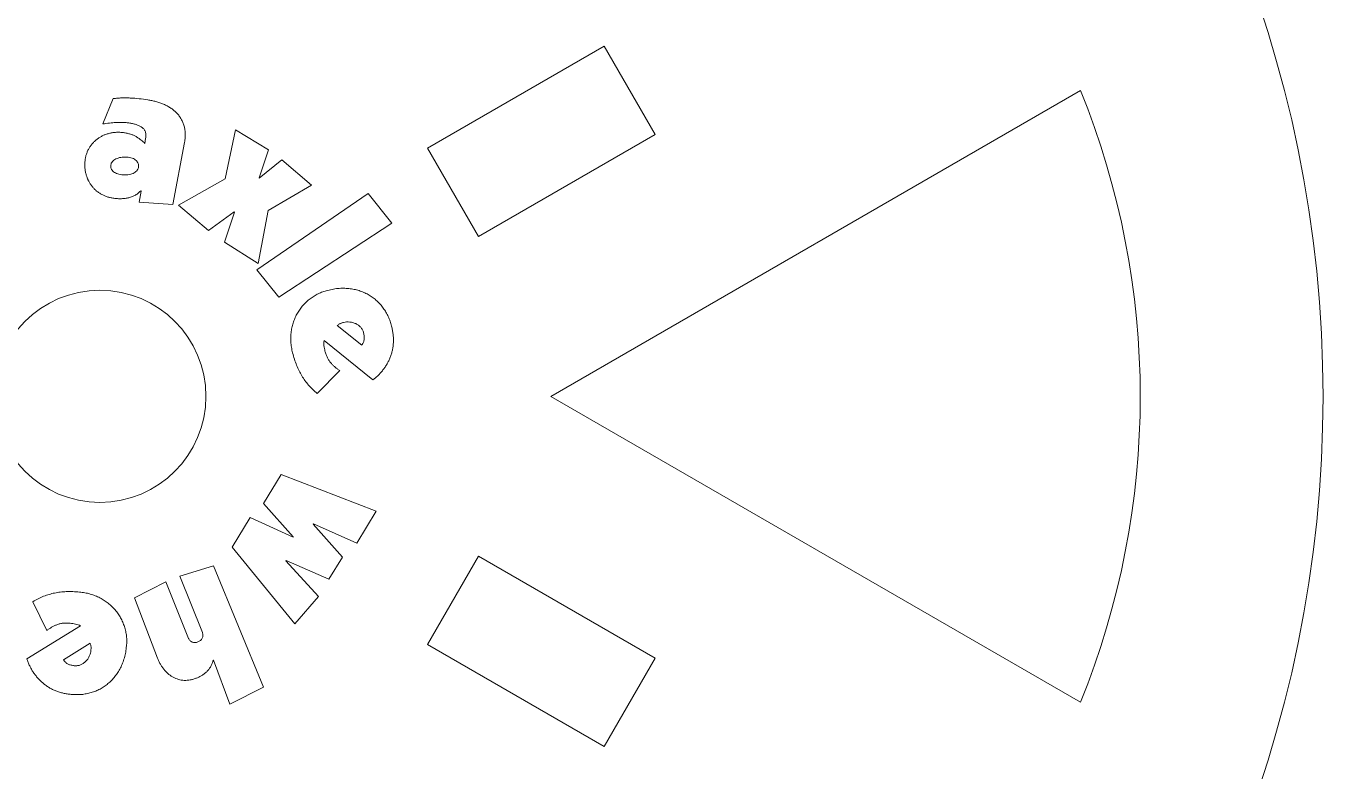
# Model space of a CAD drawing. Header units: inches. Extents: x 0.15 to 9.58, y -4.79 to -0.12.
# Drawn here: x 4.815 to 6.406, y -2.075 to -1.161 of the extents above; entities that cross this region are included whole.
import ezdxf

# ---------------------------------------------------------------- set-up
doc = ezdxf.new("R2010")
doc.units = ezdxf.units.IN
doc.header["$MEASUREMENT"] = 0
doc.layers.add('Layer 1', color=7, linetype='Continuous')

# ---------------------------------------------------------------- blocks, each defined once
blk = doc.blocks.new('block 198')
at = {"layer": 'Layer 1', "color": 7, "lineweight": 15, "true_color": 0xffffff}
blk.add_open_spline([(5.1972, -1.5285), (5.1977, -1.5281), (5.1981, -1.5278), (5.1986, -1.5274), (5.199, -1.527), (5.1995, -1.5267), (5.2, -1.5264), (5.2002, -1.5263), (5.2005, -1.5261), (5.2008, -1.526), (5.2012, -1.5258), (5.2015, -1.5257), (5.2019, -1.5255), (5.2023, -1.5254), (5.2028, -1.5252), (5.2033, -1.5251), (5.2038, -1.5249), (5.2044, -1.5248), (5.2049, -1.5247)], degree=3, knots=[0, 0, 0, 0, 1, 1, 1, 2, 2, 2, 3, 3, 3, 4, 4, 4, 5, 5, 5, 6, 6, 6, 6], dxfattribs=at)
blk = doc.blocks.new('block 199')
at = {"layer": 'Layer 1', "color": 7, "lineweight": 15, "true_color": 0xffffff}
blk.add_open_spline([(5.2049, -1.5247), (5.2062, -1.5244), (5.2074, -1.5241), (5.2087, -1.524), (5.21, -1.5239), (5.2113, -1.5239), (5.2126, -1.5241), (5.2139, -1.5242), (5.2152, -1.5244), (5.2164, -1.5248), (5.2176, -1.5251), (5.2188, -1.5256), (5.22, -1.5261), (5.2211, -1.5267), (5.2222, -1.5273), (5.2233, -1.528), (5.2243, -1.5288), (5.2252, -1.5297), (5.226, -1.5306), (5.2264, -1.5311), (5.2268, -1.5316), (5.2272, -1.5321), (5.2276, -1.5326), (5.2279, -1.5332), (5.2282, -1.5337), (5.2285, -1.5343), (5.2288, -1.5349), (5.229, -1.5355), (5.2292, -1.5361), (5.2294, -1.5368), (5.2296, -1.5374)], degree=3, knots=[0, 0, 0, 0, 1, 1, 1, 2, 2, 2, 3, 3, 3, 4, 4, 4, 5, 5, 5, 6, 6, 6, 7, 7, 7, 8, 8, 8, 9, 9, 9, 10, 10, 10, 10], dxfattribs=at)
blk = doc.blocks.new('block 200')
at = {"layer": 'Layer 1', "color": 7, "lineweight": 15, "true_color": 0xffffff}
blk.add_open_spline([(5.2296, -1.5374), (5.2299, -1.5388), (5.2302, -1.5401), (5.2303, -1.5415), (5.2304, -1.5427), (5.2304, -1.544), (5.2303, -1.5452), (5.2302, -1.5458), (5.2301, -1.5464), (5.23, -1.547), (5.2298, -1.5476), (5.2296, -1.5482), (5.2294, -1.5488), (5.2291, -1.5494), (5.2288, -1.55), (5.2285, -1.5506), (5.2281, -1.5513), (5.2277, -1.5519), (5.2273, -1.5525)], degree=3, knots=[0, 0, 0, 0, 1, 1, 1, 2, 2, 2, 3, 3, 3, 4, 4, 4, 5, 5, 5, 6, 6, 6, 6], dxfattribs=at)
blk = doc.blocks.new('block 201')
at = {"layer": 'Layer 1', "color": 7, "lineweight": 15, "true_color": 0xffffff}
blk.add_lwpolyline([(5.2273, -1.5525), (5.1972, -1.5285)], dxfattribs=at)
blk = doc.blocks.new('block 202')
at = {"layer": 'Layer 1', "color": 7, "lineweight": 15, "true_color": 0xffffff}
blk.add_open_spline([(4.9537, -1.3327), (4.9537, -1.3334), (4.9536, -1.3342), (4.9535, -1.3349), (4.9533, -1.3356), (4.953, -1.3363), (4.9527, -1.3369), (4.9523, -1.3376), (4.9518, -1.3382), (4.9513, -1.3388), (4.9507, -1.3395), (4.9501, -1.34), (4.9493, -1.3405), (4.9486, -1.3411), (4.9478, -1.3416), (4.9469, -1.342), (4.946, -1.3424), (4.945, -1.3427), (4.944, -1.3429), (4.9429, -1.3432), (4.9418, -1.3434), (4.9406, -1.3436), (4.9394, -1.3437), (4.9381, -1.3437), (4.9368, -1.3437)], degree=3, knots=[0, 0, 0, 0, 1, 1, 1, 2, 2, 2, 3, 3, 3, 4, 4, 4, 5, 5, 5, 6, 6, 6, 7, 7, 7, 8, 8, 8, 8], dxfattribs=at)
blk = doc.blocks.new('block 203')
at = {"layer": 'Layer 1', "color": 7, "lineweight": 15, "true_color": 0xffffff}
blk.add_open_spline([(4.9368, -1.3437), (4.9355, -1.3437), (4.9342, -1.3437), (4.933, -1.3436), (4.9318, -1.3434), (4.9307, -1.3432), (4.9296, -1.343), (4.9286, -1.3427), (4.9276, -1.3424), (4.9266, -1.342), (4.9257, -1.3416), (4.9249, -1.3412), (4.9241, -1.3406), (4.9233, -1.3402), (4.9227, -1.3396), (4.9221, -1.339), (4.9215, -1.3384), (4.921, -1.3378), (4.9206, -1.3371), (4.9202, -1.3364), (4.9199, -1.3357), (4.9197, -1.335), (4.9196, -1.3343), (4.9195, -1.3335), (4.9194, -1.3327)], degree=3, knots=[0, 0, 0, 0, 1, 1, 1, 2, 2, 2, 3, 3, 3, 4, 4, 4, 5, 5, 5, 6, 6, 6, 7, 7, 7, 8, 8, 8, 8], dxfattribs=at)
blk = doc.blocks.new('block 204')
at = {"layer": 'Layer 1', "color": 7, "lineweight": 15, "true_color": 0xffffff}
blk.add_open_spline([(4.9194, -1.3327), (4.9195, -1.332), (4.9196, -1.3312), (4.9198, -1.3305), (4.92, -1.3297), (4.9203, -1.329), (4.9208, -1.3284), (4.9212, -1.3277), (4.9217, -1.3271), (4.9223, -1.3265), (4.923, -1.3259), (4.9238, -1.3254), (4.9245, -1.3249), (4.9254, -1.3244), (4.9263, -1.324), (4.9272, -1.3236), (4.9282, -1.3232), (4.9291, -1.3229), (4.9301, -1.3226), (4.9312, -1.3224), (4.9322, -1.3222), (4.9333, -1.3221), (4.9344, -1.3219), (4.9355, -1.3219), (4.9367, -1.3219)], degree=3, knots=[0, 0, 0, 0, 1, 1, 1, 2, 2, 2, 3, 3, 3, 4, 4, 4, 5, 5, 5, 6, 6, 6, 7, 7, 7, 8, 8, 8, 8], dxfattribs=at)
blk = doc.blocks.new('block 205')
at = {"layer": 'Layer 1', "color": 7, "lineweight": 15, "true_color": 0xffffff}
blk.add_open_spline([(4.9367, -1.3219), (4.938, -1.3219), (4.9394, -1.3219), (4.9408, -1.3221), (4.9419, -1.3222), (4.9431, -1.3224), (4.9443, -1.3227), (4.9453, -1.323), (4.9463, -1.3233), (4.9472, -1.3238), (4.9481, -1.3242), (4.9488, -1.3247), (4.9496, -1.3253), (4.9502, -1.3258), (4.9508, -1.3264), (4.9514, -1.327), (4.9519, -1.3276), (4.9523, -1.3282), (4.9527, -1.3289), (4.953, -1.3294), (4.9533, -1.3301), (4.9534, -1.3307), (4.9536, -1.3314), (4.9537, -1.332), (4.9537, -1.3327)], degree=3, knots=[0, 0, 0, 0, 1, 1, 1, 2, 2, 2, 3, 3, 3, 4, 4, 4, 5, 5, 5, 6, 6, 6, 7, 7, 7, 8, 8, 8, 8], dxfattribs=at)
blk = doc.blocks.new('block 218')
at = {"layer": 'Layer 1', "color": 7, "lineweight": 15, "true_color": 0xffffff}
blk.add_open_spline([(4.8941, -1.9179), (4.8943, -1.9184), (4.8945, -1.919), (4.8947, -1.9196), (4.8949, -1.9201), (4.895, -1.9206), (4.8951, -1.9212), (4.8952, -1.9215), (4.8952, -1.9218), (4.8953, -1.9221), (4.8953, -1.9225), (4.8953, -1.9229), (4.8953, -1.9233), (4.8953, -1.9238), (4.8953, -1.9242), (4.8953, -1.9247), (4.8952, -1.9253), (4.8952, -1.9259), (4.8951, -1.9264)], degree=3, knots=[0, 0, 0, 0, 1, 1, 1, 2, 2, 2, 3, 3, 3, 4, 4, 4, 5, 5, 5, 6, 6, 6, 6], dxfattribs=at)
blk = doc.blocks.new('block 219')
at = {"layer": 'Layer 1', "color": 7, "lineweight": 15, "true_color": 0xffffff}
blk.add_open_spline([(4.8951, -1.9264), (4.895, -1.9277), (4.8948, -1.929), (4.8945, -1.9302), (4.8941, -1.9315), (4.8937, -1.9327), (4.8931, -1.9339), (4.8926, -1.9351), (4.8919, -1.9362), (4.8912, -1.9373), (4.8905, -1.9383), (4.8896, -1.9393), (4.8887, -1.9402), (4.8878, -1.9411), (4.8868, -1.9419), (4.8858, -1.9426), (4.8847, -1.9433), (4.8836, -1.9439), (4.8825, -1.9444), (4.8819, -1.9446), (4.8813, -1.9448), (4.8806, -1.945), (4.88, -1.9451), (4.8794, -1.9452), (4.8788, -1.9453), (4.8781, -1.9454), (4.8775, -1.9455), (4.8768, -1.9455), (4.8762, -1.9455), (4.8755, -1.9454), (4.8748, -1.9454)], degree=3, knots=[0, 0, 0, 0, 1, 1, 1, 2, 2, 2, 3, 3, 3, 4, 4, 4, 5, 5, 5, 6, 6, 6, 7, 7, 7, 8, 8, 8, 9, 9, 9, 10, 10, 10, 10], dxfattribs=at)
blk = doc.blocks.new('block 220')
at = {"layer": 'Layer 1', "color": 7, "lineweight": 15, "true_color": 0xffffff}
blk.add_open_spline([(4.8748, -1.9454), (4.8735, -1.9452), (4.8721, -1.945), (4.8708, -1.9447), (4.8696, -1.9444), (4.8683, -1.944), (4.8672, -1.9435), (4.8667, -1.9432), (4.8662, -1.9429), (4.8657, -1.9426), (4.8651, -1.9422), (4.8646, -1.9418), (4.8641, -1.9414), (4.8636, -1.9409), (4.8632, -1.9404), (4.8627, -1.9399), (4.8623, -1.9394), (4.8619, -1.9388), (4.8614, -1.9382)], degree=3, knots=[0, 0, 0, 0, 1, 1, 1, 2, 2, 2, 3, 3, 3, 4, 4, 4, 5, 5, 5, 6, 6, 6, 6], dxfattribs=at)
blk = doc.blocks.new('block 221')
at = {"layer": 'Layer 1', "color": 7, "lineweight": 15, "true_color": 0xffffff}
blk.add_lwpolyline([(4.8614, -1.9382), (4.8941, -1.9179)], dxfattribs=at)
blk = doc.blocks.new('block 249')
at = {"layer": 'Layer 1', "color": 7, "lineweight": 15, "true_color": 0xffffff}
blk.add_lwpolyline([(5.0724, -1.2883), (5.0597, -1.3486)], dxfattribs=at)
blk = doc.blocks.new('block 250')
at = {"layer": 'Layer 1', "color": 7, "lineweight": 15, "true_color": 0xffffff}
blk.add_lwpolyline([(5.0597, -1.3486), (5.0025, -1.3809)], dxfattribs=at)
blk = doc.blocks.new('block 251')
at = {"layer": 'Layer 1', "color": 7, "lineweight": 15, "true_color": 0xffffff}
blk.add_lwpolyline([(5.0025, -1.3809), (5.0394, -1.4121)], dxfattribs=at)
blk = doc.blocks.new('block 252')
at = {"layer": 'Layer 1', "color": 7, "lineweight": 15, "true_color": 0xffffff}
blk.add_lwpolyline([(5.0394, -1.4121), (5.0708, -1.3892)], dxfattribs=at)
blk = doc.blocks.new('block 253')
at = {"layer": 'Layer 1', "color": 7, "lineweight": 15, "true_color": 0xffffff}
blk.add_lwpolyline([(5.0708, -1.3892), (5.0711, -1.3895)], dxfattribs=at)
blk = doc.blocks.new('block 254')
at = {"layer": 'Layer 1', "color": 7, "lineweight": 15, "true_color": 0xffffff}
blk.add_lwpolyline([(5.0711, -1.3895), (5.0588, -1.4262)], dxfattribs=at)
blk = doc.blocks.new('block 255')
at = {"layer": 'Layer 1', "color": 7, "lineweight": 15, "true_color": 0xffffff}
blk.add_lwpolyline([(5.0588, -1.4262), (5.1004, -1.4523)], dxfattribs=at)
blk = doc.blocks.new('block 256')
at = {"layer": 'Layer 1', "color": 7, "lineweight": 15, "true_color": 0xffffff}
blk.add_lwpolyline([(5.1004, -1.4523), (5.1127, -1.3872)], dxfattribs=at)
blk = doc.blocks.new('block 257')
at = {"layer": 'Layer 1', "color": 7, "lineweight": 15, "true_color": 0xffffff}
blk.add_lwpolyline([(5.1127, -1.3872), (5.1655, -1.3562)], dxfattribs=at)
blk = doc.blocks.new('block 258')
at = {"layer": 'Layer 1', "color": 7, "lineweight": 15, "true_color": 0xffffff}
blk.add_lwpolyline([(5.1655, -1.3562), (5.1295, -1.3253)], dxfattribs=at)
blk = doc.blocks.new('block 259')
at = {"layer": 'Layer 1', "color": 7, "lineweight": 15, "true_color": 0xffffff}
blk.add_lwpolyline([(5.1295, -1.3253), (5.1017, -1.3476)], dxfattribs=at)
blk = doc.blocks.new('block 260')
at = {"layer": 'Layer 1', "color": 7, "lineweight": 15, "true_color": 0xffffff}
blk.add_lwpolyline([(5.1017, -1.3476), (5.1014, -1.3473)], dxfattribs=at)
blk = doc.blocks.new('block 261')
at = {"layer": 'Layer 1', "color": 7, "lineweight": 15, "true_color": 0xffffff}
blk.add_lwpolyline([(5.1014, -1.3473), (5.1128, -1.3132)], dxfattribs=at)
blk = doc.blocks.new('block 262')
at = {"layer": 'Layer 1', "color": 7, "lineweight": 15, "true_color": 0xffffff}
blk.add_lwpolyline([(5.1128, -1.3132), (5.0724, -1.2883)], dxfattribs=at)
blk = doc.blocks.new('block 263')
at = {"layer": 'Layer 1', "color": 7, "lineweight": 15, "true_color": 0xffffff}
blk.add_lwpolyline([(5.1257, -1.4938), (5.2641, -1.403)], dxfattribs=at)
blk = doc.blocks.new('block 264')
at = {"layer": 'Layer 1', "color": 7, "lineweight": 15, "true_color": 0xffffff}
blk.add_lwpolyline([(5.2641, -1.403), (5.2351, -1.3665)], dxfattribs=at)
blk = doc.blocks.new('block 265')
at = {"layer": 'Layer 1', "color": 7, "lineweight": 15, "true_color": 0xffffff}
blk.add_lwpolyline([(5.2351, -1.3665), (5.0985, -1.46)], dxfattribs=at)
blk = doc.blocks.new('block 266')
at = {"layer": 'Layer 1', "color": 7, "lineweight": 15, "true_color": 0xffffff}
blk.add_lwpolyline([(5.0985, -1.46), (5.1257, -1.4938)], dxfattribs=at)
blk = doc.blocks.new('block 267')
at = {"layer": 'Layer 1', "color": 7, "lineweight": 15, "true_color": 0xffffff}
blk.add_open_spline([(5.2003, -1.5837), (5.1993, -1.583), (5.1983, -1.5823), (5.1974, -1.5816), (5.1964, -1.5809), (5.1955, -1.5801), (5.1946, -1.5793), (5.1937, -1.5786), (5.1928, -1.5777), (5.192, -1.5769), (5.1911, -1.5761), (5.1902, -1.5752), (5.1894, -1.5743), (5.1886, -1.5733), (5.1878, -1.5724), (5.1872, -1.5713), (5.1864, -1.5702), (5.1858, -1.5691), (5.1852, -1.5679), (5.1846, -1.5666), (5.184, -1.5654), (5.1835, -1.564), (5.183, -1.5626), (5.1826, -1.5612), (5.1822, -1.5597)], degree=3, knots=[0, 0, 0, 0, 1, 1, 1, 2, 2, 2, 3, 3, 3, 4, 4, 4, 5, 5, 5, 6, 6, 6, 7, 7, 7, 8, 8, 8, 8], dxfattribs=at)
blk = doc.blocks.new('block 268')
at = {"layer": 'Layer 1', "color": 7, "lineweight": 15, "true_color": 0xffffff}
blk.add_open_spline([(5.1822, -1.5597), (5.182, -1.5586), (5.1817, -1.5576), (5.1815, -1.5565), (5.1813, -1.5554), (5.1811, -1.5542), (5.1809, -1.553), (5.1808, -1.5519), (5.1807, -1.5507), (5.1807, -1.5496), (5.1808, -1.5487), (5.1809, -1.5478), (5.1811, -1.5468)], degree=3, knots=[0, 0, 0, 0, 1, 1, 1, 2, 2, 2, 3, 3, 3, 4, 4, 4, 4], dxfattribs=at)
blk = doc.blocks.new('block 269')
at = {"layer": 'Layer 1', "color": 7, "lineweight": 15, "true_color": 0xffffff}
blk.add_lwpolyline([(5.1811, -1.5468), (5.2411, -1.595)], dxfattribs=at)
blk = doc.blocks.new('block 270')
at = {"layer": 'Layer 1', "color": 7, "lineweight": 15, "true_color": 0xffffff}
blk.add_open_spline([(5.2411, -1.595), (5.2423, -1.594), (5.2436, -1.593), (5.2447, -1.592), (5.2459, -1.591), (5.247, -1.5899), (5.2481, -1.5889), (5.2492, -1.5878), (5.2502, -1.5867), (5.2512, -1.5855), (5.2522, -1.5844), (5.2531, -1.5832), (5.254, -1.582), (5.2549, -1.5808), (5.2558, -1.5796), (5.2566, -1.5784), (5.2574, -1.5771), (5.2581, -1.5758), (5.2589, -1.5745), (5.2596, -1.5732), (5.2602, -1.5718), (5.2608, -1.5705), (5.2615, -1.5691), (5.2621, -1.5677), (5.2626, -1.5663), (5.2631, -1.5648), (5.2636, -1.5634), (5.264, -1.5619), (5.2644, -1.5604), (5.2648, -1.559), (5.2651, -1.5575), (5.2654, -1.556), (5.2656, -1.5545), (5.2658, -1.553), (5.266, -1.5514), (5.2661, -1.5499), (5.2661, -1.5483), (5.2662, -1.5468), (5.2662, -1.5452), (5.2661, -1.5437), (5.2661, -1.5421), (5.2659, -1.5405), (5.2658, -1.5389), (5.2656, -1.5373), (5.2653, -1.5357), (5.265, -1.5341), (5.2647, -1.5324), (5.2643, -1.5307), (5.2639, -1.5291)], degree=3, knots=[0, 0, 0, 0, 1, 1, 1, 2, 2, 2, 3, 3, 3, 4, 4, 4, 5, 5, 5, 6, 6, 6, 7, 7, 7, 8, 8, 8, 9, 9, 9, 10, 10, 10, 11, 11, 11, 12, 12, 12, 13, 13, 13, 14, 14, 14, 15, 15, 15, 16, 16, 16, 16], dxfattribs=at)
blk = doc.blocks.new('block 271')
at = {"layer": 'Layer 1', "color": 7, "lineweight": 15, "true_color": 0xffffff}
blk.add_open_spline([(5.2639, -1.5291), (5.2634, -1.5271), (5.2628, -1.5251), (5.2621, -1.5231), (5.2614, -1.5212), (5.2607, -1.5193), (5.2598, -1.5174), (5.259, -1.5156), (5.258, -1.5138), (5.257, -1.512), (5.256, -1.5103), (5.2549, -1.5086), (5.2537, -1.507), (5.2526, -1.5054), (5.2513, -1.5038), (5.25, -1.5023), (5.2487, -1.5009), (5.2473, -1.4995), (5.2459, -1.4982), (5.2444, -1.4968), (5.2429, -1.4956), (5.2414, -1.4944), (5.2398, -1.4933), (5.2381, -1.4922), (5.2364, -1.4912), (5.2347, -1.4902), (5.233, -1.4892), (5.2311, -1.4884), (5.2293, -1.4875), (5.2274, -1.4868), (5.2255, -1.4861), (5.2235, -1.4855), (5.2215, -1.4849), (5.2195, -1.4844), (5.2174, -1.484), (5.2153, -1.4836), (5.2132, -1.4833), (5.211, -1.483), (5.2088, -1.4828), (5.2066, -1.4827), (5.2043, -1.4827), (5.202, -1.4827), (5.1998, -1.4829), (5.1974, -1.483), (5.195, -1.4833), (5.1927, -1.4837), (5.1902, -1.4842), (5.1878, -1.4847), (5.1853, -1.4853)], degree=3, knots=[0, 0, 0, 0, 1, 1, 1, 2, 2, 2, 3, 3, 3, 4, 4, 4, 5, 5, 5, 6, 6, 6, 7, 7, 7, 8, 8, 8, 9, 9, 9, 10, 10, 10, 11, 11, 11, 12, 12, 12, 13, 13, 13, 14, 14, 14, 15, 15, 15, 16, 16, 16, 16], dxfattribs=at)
blk = doc.blocks.new('block 272')
at = {"layer": 'Layer 1', "color": 7, "lineweight": 15, "true_color": 0xffffff}
blk.add_open_spline([(5.1853, -1.4853), (5.1834, -1.4859), (5.1814, -1.4864), (5.1795, -1.4871), (5.1776, -1.4878), (5.1758, -1.4885), (5.174, -1.4894), (5.1722, -1.4903), (5.1705, -1.4912), (5.1688, -1.4923), (5.1671, -1.4933), (5.1655, -1.4944), (5.1639, -1.4956), (5.1623, -1.4968), (5.1608, -1.4981), (5.1594, -1.4995), (5.158, -1.5008), (5.1566, -1.5022), (5.1553, -1.5036), (5.154, -1.5051), (5.1528, -1.5066), (5.1517, -1.5082), (5.1505, -1.5098), (5.1495, -1.5114), (5.1485, -1.5131), (5.1475, -1.5148), (5.1466, -1.5166), (5.1458, -1.5184), (5.145, -1.5202), (5.1443, -1.522), (5.1436, -1.5239), (5.143, -1.5258), (5.1424, -1.5277), (5.142, -1.5297), (5.1415, -1.5317), (5.1411, -1.5337), (5.1408, -1.5358), (5.1405, -1.5379), (5.1403, -1.54), (5.1402, -1.5421), (5.1402, -1.5442), (5.1402, -1.5463), (5.1403, -1.5485), (5.1405, -1.5507), (5.1407, -1.5529), (5.1411, -1.5551), (5.1415, -1.5573), (5.142, -1.5595), (5.1425, -1.5618)], degree=3, knots=[0, 0, 0, 0, 1, 1, 1, 2, 2, 2, 3, 3, 3, 4, 4, 4, 5, 5, 5, 6, 6, 6, 7, 7, 7, 8, 8, 8, 9, 9, 9, 10, 10, 10, 11, 11, 11, 12, 12, 12, 13, 13, 13, 14, 14, 14, 15, 15, 15, 16, 16, 16, 16], dxfattribs=at)
blk = doc.blocks.new('block 273')
at = {"layer": 'Layer 1', "color": 7, "lineweight": 15, "true_color": 0xffffff}
blk.add_open_spline([(5.1425, -1.5618), (5.1432, -1.5644), (5.1439, -1.5671), (5.1448, -1.5697), (5.1456, -1.5722), (5.1465, -1.5747), (5.1474, -1.5771), (5.1484, -1.5794), (5.1494, -1.5816), (5.1504, -1.5838), (5.1515, -1.586), (5.1526, -1.588), (5.1538, -1.59), (5.155, -1.592), (5.1563, -1.594), (5.1577, -1.5958), (5.1591, -1.5977), (5.1606, -1.5995), (5.1621, -1.6013), (5.1637, -1.6032), (5.1654, -1.6049), (5.1671, -1.6066), (5.169, -1.6084), (5.1709, -1.61), (5.1728, -1.6117)], degree=3, knots=[0, 0, 0, 0, 1, 1, 1, 2, 2, 2, 3, 3, 3, 4, 4, 4, 5, 5, 5, 6, 6, 6, 7, 7, 7, 8, 8, 8, 8], dxfattribs=at)
blk = doc.blocks.new('block 274')
at = {"layer": 'Layer 1', "color": 7, "lineweight": 15, "true_color": 0xffffff}
blk.add_lwpolyline([(5.1728, -1.6117), (5.2003, -1.5837)], dxfattribs=at)
blk = doc.blocks.new('block 292')
at = {"layer": 'Layer 1', "color": 7, "lineweight": 15, "true_color": 0xffffff}
blk.add_lwpolyline([(5.5245, -1.186), (5.308, -1.311)], dxfattribs=at)
blk = doc.blocks.new('block 293')
at = {"layer": 'Layer 1', "color": 7, "lineweight": 15, "true_color": 0xffffff}
blk.add_lwpolyline([(5.308, -1.311), (5.3705, -1.4193)], dxfattribs=at)
blk = doc.blocks.new('block 294')
at = {"layer": 'Layer 1', "color": 7, "lineweight": 15, "true_color": 0xffffff}
blk.add_lwpolyline([(5.587, -1.2943), (5.3705, -1.4193)], dxfattribs=at)
blk = doc.blocks.new('block 295')
at = {"layer": 'Layer 1', "color": 7, "lineweight": 15, "true_color": 0xffffff}
blk.add_lwpolyline([(5.587, -1.2943), (5.5245, -1.186)], dxfattribs=at)
blk = doc.blocks.new('block 296')
at = {"layer": 'Layer 1', "color": 7, "lineweight": 15, "true_color": 0xffffff}
blk.add_open_spline([(6.4062, -1.6152), (6.4062, -0.7867), (5.7347, -0.1152), (4.9062, -0.1152), (4.0778, -0.1152), (3.4062, -0.7867), (3.4062, -1.6152), (3.4062, -2.4436), (4.0778, -3.1152), (4.9062, -3.1152), (5.7347, -3.1152), (6.4062, -2.4436), (6.4062, -1.6152), (6.4062, -1.6152), (6.4062, -1.6152), (6.4062, -1.6152)], degree=3, knots=[0, 0, 0, 0, 1, 1, 1, 2, 2, 2, 3, 3, 3, 4, 4, 4, 5, 5, 5, 5], dxfattribs=at)
blk = doc.blocks.new('block 297')
at = {"layer": 'Layer 1', "color": 7, "lineweight": 15, "true_color": 0xffffff}
blk.add_open_spline([(5.0362, -1.6152), (5.0362, -1.5434), (4.978, -1.4852), (4.9062, -1.4852), (4.8344, -1.4852), (4.7762, -1.5434), (4.7762, -1.6152), (4.7762, -1.687), (4.8344, -1.7452), (4.9062, -1.7452), (4.978, -1.7452), (5.0362, -1.687), (5.0362, -1.6152), (5.0362, -1.6152), (5.0362, -1.6152), (5.0362, -1.6152)], degree=3, knots=[0, 0, 0, 0, 1, 1, 1, 2, 2, 2, 3, 3, 3, 4, 4, 4, 5, 5, 5, 5], dxfattribs=at)
blk = doc.blocks.new('block 302')
at = {"layer": 'Layer 1', "color": 7, "lineweight": 15, "true_color": 0xffffff}
blk.add_lwpolyline([(5.5245, -2.0443), (5.308, -1.9193)], dxfattribs=at)
blk = doc.blocks.new('block 303')
at = {"layer": 'Layer 1', "color": 7, "lineweight": 15, "true_color": 0xffffff}
blk.add_lwpolyline([(5.5245, -2.0443), (5.587, -1.936)], dxfattribs=at)
blk = doc.blocks.new('block 304')
at = {"layer": 'Layer 1', "color": 7, "lineweight": 15, "true_color": 0xffffff}
blk.add_lwpolyline([(5.587, -1.936), (5.3705, -1.811)], dxfattribs=at)
blk = doc.blocks.new('block 305')
at = {"layer": 'Layer 1', "color": 7, "lineweight": 15, "true_color": 0xffffff}
blk.add_lwpolyline([(5.3705, -1.811), (5.308, -1.9193)], dxfattribs=at)
blk = doc.blocks.new('block 313')
at = {"layer": 'Layer 1', "color": 7, "lineweight": 15, "true_color": 0xffffff}
blk.add_lwpolyline([(5.4592, -1.6152), (6.1087, -1.2402)], dxfattribs=at)
blk = doc.blocks.new('block 314')
at = {"layer": 'Layer 1', "color": 7, "lineweight": 15, "true_color": 0xffffff}
blk.add_lwpolyline([(5.4592, -1.6152), (6.1087, -1.9902)], dxfattribs=at)
blk = doc.blocks.new('block 315')
at = {"layer": 'Layer 1', "color": 7, "lineweight": 15, "true_color": 0xffffff}
blk.add_open_spline([(6.1087, -1.9902), (6.2065, -1.7497), (6.2065, -1.4806), (6.1087, -1.2402)], degree=3, dxfattribs=at)
blk = doc.blocks.new('block 319')
at = {"layer": 'Layer 1', "color": 7, "lineweight": 15, "true_color": 0xffffff}
blk.add_lwpolyline([(4.9957, -1.3802), (5.01, -1.3039)], dxfattribs=at)
blk = doc.blocks.new('block 320')
at = {"layer": 'Layer 1', "color": 7, "lineweight": 15, "true_color": 0xffffff}
blk.add_open_spline([(5.01, -1.3039), (5.0103, -1.3019), (5.0106, -1.3), (5.0108, -1.298), (5.0109, -1.2962), (5.0109, -1.2943), (5.0109, -1.2925), (5.0108, -1.2908), (5.0106, -1.2891), (5.0103, -1.2874), (5.01, -1.2858), (5.0097, -1.2843), (5.0092, -1.2827), (5.0087, -1.2813), (5.0081, -1.2798), (5.0075, -1.2784), (5.0068, -1.277), (5.0061, -1.2757), (5.0053, -1.2744), (5.0046, -1.2731), (5.0037, -1.2719), (5.0028, -1.2707), (5.0019, -1.2695), (5.0009, -1.2684), (4.9998, -1.2674), (4.9988, -1.2663), (4.9976, -1.2653), (4.9965, -1.2643), (4.9953, -1.2633), (4.994, -1.2624), (4.9927, -1.2616), (4.9914, -1.2607), (4.9901, -1.2599), (4.9887, -1.2592), (4.9872, -1.2584), (4.9858, -1.2578), (4.9843, -1.2571), (4.9827, -1.2565), (4.9812, -1.2559), (4.9796, -1.2554), (4.9781, -1.2548), (4.9765, -1.2543), (4.9749, -1.2538), (4.9733, -1.2534), (4.9717, -1.253), (4.97, -1.2526), (4.9684, -1.2523), (4.9668, -1.252), (4.9651, -1.2517)], degree=3, knots=[0, 0, 0, 0, 1, 1, 1, 2, 2, 2, 3, 3, 3, 4, 4, 4, 5, 5, 5, 6, 6, 6, 7, 7, 7, 8, 8, 8, 9, 9, 9, 10, 10, 10, 11, 11, 11, 12, 12, 12, 13, 13, 13, 14, 14, 14, 15, 15, 15, 16, 16, 16, 16], dxfattribs=at)
blk = doc.blocks.new('block 321')
at = {"layer": 'Layer 1', "color": 7, "lineweight": 15, "true_color": 0xffffff}
blk.add_open_spline([(4.9651, -1.2517), (4.9615, -1.2512), (4.9579, -1.2507), (4.9542, -1.2503), (4.9507, -1.2499), (4.9471, -1.2496), (4.9435, -1.2495), (4.9417, -1.2494), (4.9399, -1.2493), (4.9382, -1.2493), (4.9364, -1.2493), (4.9346, -1.2493), (4.9329, -1.2494), (4.9311, -1.2494), (4.9294, -1.2495), (4.9277, -1.2497), (4.926, -1.2498), (4.9243, -1.25), (4.9226, -1.2502)], degree=3, knots=[0, 0, 0, 0, 1, 1, 1, 2, 2, 2, 3, 3, 3, 4, 4, 4, 5, 5, 5, 6, 6, 6, 6], dxfattribs=at)
blk = doc.blocks.new('block 322')
at = {"layer": 'Layer 1', "color": 7, "lineweight": 15, "true_color": 0xffffff}
blk.add_lwpolyline([(4.9226, -1.2502), (4.9096, -1.2813)], dxfattribs=at)
blk = doc.blocks.new('block 323')
at = {"layer": 'Layer 1', "color": 7, "lineweight": 15, "true_color": 0xffffff}
blk.add_open_spline([(4.9096, -1.2813), (4.9123, -1.2809), (4.915, -1.2805), (4.9178, -1.2802), (4.9205, -1.2799), (4.9232, -1.2796), (4.9259, -1.2795), (4.9272, -1.2794), (4.9286, -1.2793), (4.9299, -1.2793), (4.9313, -1.2793), (4.9327, -1.2793), (4.9341, -1.2794), (4.9355, -1.2794), (4.937, -1.2795), (4.9384, -1.2797), (4.9399, -1.2798), (4.9413, -1.28), (4.9428, -1.2802)], degree=3, knots=[0, 0, 0, 0, 1, 1, 1, 2, 2, 2, 3, 3, 3, 4, 4, 4, 5, 5, 5, 6, 6, 6, 6], dxfattribs=at)
blk = doc.blocks.new('block 324')
at = {"layer": 'Layer 1', "color": 7, "lineweight": 15, "true_color": 0xffffff}
blk.add_lwpolyline([(4.9623, -1.2991), (4.9613, -1.3052)], dxfattribs=at)
blk = doc.blocks.new('block 325')
at = {"layer": 'Layer 1', "color": 7, "lineweight": 15, "true_color": 0xffffff}
blk.add_open_spline([(4.9613, -1.3052), (4.9606, -1.3045), (4.96, -1.3038), (4.9592, -1.3031), (4.9585, -1.3024), (4.9577, -1.3018), (4.9569, -1.3011), (4.9561, -1.3005), (4.9552, -1.2998), (4.9543, -1.2992), (4.9534, -1.2985), (4.9524, -1.2979), (4.9514, -1.2973), (4.9504, -1.2967), (4.9493, -1.2961), (4.9483, -1.2956), (4.9471, -1.295), (4.9459, -1.2945), (4.9447, -1.2941), (4.9433, -1.2937), (4.942, -1.2933), (4.9406, -1.293), (4.9391, -1.2926), (4.9377, -1.2923), (4.9362, -1.2921)], degree=3, knots=[0, 0, 0, 0, 1, 1, 1, 2, 2, 2, 3, 3, 3, 4, 4, 4, 5, 5, 5, 6, 6, 6, 7, 7, 7, 8, 8, 8, 8], dxfattribs=at)
blk = doc.blocks.new('block 326')
at = {"layer": 'Layer 1', "color": 7, "lineweight": 15, "true_color": 0xffffff}
blk.add_open_spline([(4.9362, -1.2921), (4.9347, -1.2919), (4.9332, -1.2917), (4.9318, -1.2916), (4.9303, -1.2915), (4.9289, -1.2914), (4.9275, -1.2915), (4.926, -1.2915), (4.9246, -1.2916), (4.9232, -1.2918), (4.9219, -1.2919), (4.9205, -1.2922), (4.9192, -1.2925), (4.9178, -1.2927), (4.9165, -1.2931), (4.9152, -1.2935), (4.914, -1.2939), (4.9127, -1.2943), (4.9115, -1.2948), (4.9103, -1.2953), (4.9091, -1.2959), (4.908, -1.2965), (4.9069, -1.2971), (4.9058, -1.2978), (4.9047, -1.2985), (4.9036, -1.2992), (4.9026, -1.3), (4.9016, -1.3008), (4.9007, -1.3016), (4.8997, -1.3024), (4.8988, -1.3033), (4.8979, -1.3042), (4.8971, -1.3052), (4.8963, -1.3062), (4.8955, -1.3072), (4.8947, -1.3082), (4.894, -1.3093), (4.8932, -1.3104), (4.8926, -1.3115), (4.892, -1.3126), (4.8914, -1.3138), (4.8908, -1.315), (4.8904, -1.3162), (4.8899, -1.3175), (4.8895, -1.3188), (4.8891, -1.32), (4.8888, -1.3214), (4.8885, -1.3227), (4.8883, -1.3241)], degree=3, knots=[0, 0, 0, 0, 1, 1, 1, 2, 2, 2, 3, 3, 3, 4, 4, 4, 5, 5, 5, 6, 6, 6, 7, 7, 7, 8, 8, 8, 9, 9, 9, 10, 10, 10, 11, 11, 11, 12, 12, 12, 13, 13, 13, 14, 14, 14, 15, 15, 15, 16, 16, 16, 16], dxfattribs=at)
blk = doc.blocks.new('block 327')
at = {"layer": 'Layer 1', "color": 7, "lineweight": 15, "true_color": 0xffffff}
blk.add_open_spline([(4.8883, -1.3241), (4.8881, -1.3256), (4.8879, -1.3272), (4.8878, -1.3288), (4.8877, -1.3303), (4.8877, -1.3318), (4.8877, -1.3333), (4.8878, -1.3348), (4.8879, -1.3362), (4.8881, -1.3377), (4.8883, -1.3391), (4.8885, -1.3405), (4.8889, -1.3419), (4.8892, -1.3432), (4.8896, -1.3446), (4.89, -1.3459), (4.8905, -1.3471), (4.891, -1.3484), (4.8916, -1.3496), (4.8921, -1.3508), (4.8927, -1.352), (4.8934, -1.3532), (4.894, -1.3543), (4.8947, -1.3554), (4.8955, -1.3564), (4.8963, -1.3575), (4.8971, -1.3585), (4.898, -1.3595), (4.8988, -1.3604), (4.8997, -1.3613), (4.9007, -1.3622), (4.9016, -1.3631), (4.9026, -1.3639), (4.9037, -1.3647), (4.9047, -1.3654), (4.9058, -1.3662), (4.907, -1.3668), (4.9081, -1.3675), (4.9093, -1.3682), (4.9105, -1.3687), (4.9117, -1.3693), (4.9129, -1.3698), (4.9141, -1.3702), (4.9154, -1.3707), (4.9167, -1.3711), (4.918, -1.3714), (4.9193, -1.3717), (4.9206, -1.372), (4.9219, -1.3722)], degree=3, knots=[0, 0, 0, 0, 1, 1, 1, 2, 2, 2, 3, 3, 3, 4, 4, 4, 5, 5, 5, 6, 6, 6, 7, 7, 7, 8, 8, 8, 9, 9, 9, 10, 10, 10, 11, 11, 11, 12, 12, 12, 13, 13, 13, 14, 14, 14, 15, 15, 15, 16, 16, 16, 16], dxfattribs=at)
blk = doc.blocks.new('block 328')
at = {"layer": 'Layer 1', "color": 7, "lineweight": 15, "true_color": 0xffffff}
blk.add_open_spline([(4.9219, -1.3722), (4.9236, -1.3724), (4.9252, -1.3726), (4.9268, -1.3728), (4.9283, -1.3729), (4.9299, -1.3729), (4.9315, -1.3729), (4.933, -1.3729), (4.9345, -1.3728), (4.9361, -1.3727), (4.9376, -1.3725), (4.9391, -1.3723), (4.9406, -1.372), (4.942, -1.3717), (4.9435, -1.3713), (4.9449, -1.3708), (4.9463, -1.3703), (4.9476, -1.3697), (4.9489, -1.369), (4.9502, -1.3683), (4.9515, -1.3674), (4.9527, -1.3665), (4.9539, -1.3656), (4.955, -1.3645), (4.9562, -1.3634)], degree=3, knots=[0, 0, 0, 0, 1, 1, 1, 2, 2, 2, 3, 3, 3, 4, 4, 4, 5, 5, 5, 6, 6, 6, 7, 7, 7, 8, 8, 8, 8], dxfattribs=at)
blk = doc.blocks.new('block 329')
at = {"layer": 'Layer 1', "color": 7, "lineweight": 15, "true_color": 0xffffff}
blk.add_lwpolyline([(4.9566, -1.3635), (4.9544, -1.3773)], dxfattribs=at)
blk = doc.blocks.new('block 348')
at = {"layer": 'Layer 1', "color": 7, "lineweight": 15, "true_color": 0xffffff}
blk.add_open_spline([(4.841, -1.9022), (4.842, -1.9015), (4.843, -1.9008), (4.844, -1.9002), (4.845, -1.8995), (4.846, -1.8989), (4.847, -1.8983), (4.8481, -1.8977), (4.8491, -1.8972), (4.8502, -1.8967), (4.8513, -1.8961), (4.8524, -1.8956), (4.8535, -1.8952), (4.8547, -1.8947), (4.8559, -1.8943), (4.8571, -1.894), (4.8584, -1.8937), (4.8597, -1.8935), (4.861, -1.8933), (4.8624, -1.8932), (4.8638, -1.8931), (4.8652, -1.8931), (4.8667, -1.8931), (4.8682, -1.8932), (4.8697, -1.8933)], degree=3, knots=[0, 0, 0, 0, 1, 1, 1, 2, 2, 2, 3, 3, 3, 4, 4, 4, 5, 5, 5, 6, 6, 6, 7, 7, 7, 8, 8, 8, 8], dxfattribs=at)
blk = doc.blocks.new('block 349')
at = {"layer": 'Layer 1', "color": 7, "lineweight": 15, "true_color": 0xffffff}
blk.add_open_spline([(4.8697, -1.8933), (4.8708, -1.8934), (4.8719, -1.8935), (4.8729, -1.8937), (4.8741, -1.8939), (4.8753, -1.8941), (4.8764, -1.8943), (4.8775, -1.8946), (4.8787, -1.8948), (4.8797, -1.8953), (4.8806, -1.8956), (4.8814, -1.8961), (4.8822, -1.8965)], degree=3, knots=[0, 0, 0, 0, 1, 1, 1, 2, 2, 2, 3, 3, 3, 4, 4, 4, 4], dxfattribs=at)
blk = doc.blocks.new('block 350')
at = {"layer": 'Layer 1', "color": 7, "lineweight": 15, "true_color": 0xffffff}
blk.add_lwpolyline([(4.8822, -1.8965), (4.8167, -1.9369)], dxfattribs=at)
blk = doc.blocks.new('block 351')
at = {"layer": 'Layer 1', "color": 7, "lineweight": 15, "true_color": 0xffffff}
blk.add_open_spline([(4.8167, -1.9369), (4.8172, -1.9384), (4.8177, -1.9399), (4.8183, -1.9413), (4.8188, -1.9428), (4.8194, -1.9442), (4.8201, -1.9456), (4.8208, -1.9469), (4.8215, -1.9483), (4.8222, -1.9496), (4.8229, -1.9509), (4.8237, -1.9522), (4.8245, -1.9535), (4.8254, -1.9547), (4.8262, -1.9559), (4.8272, -1.9571), (4.8281, -1.9583), (4.829, -1.9595), (4.83, -1.9606), (4.831, -1.9617), (4.8321, -1.9628), (4.8332, -1.9638), (4.8343, -1.9649), (4.8354, -1.9659), (4.8365, -1.9669), (4.8377, -1.9679), (4.8389, -1.9688), (4.8402, -1.9697), (4.8414, -1.9706), (4.8427, -1.9714), (4.844, -1.9722), (4.8453, -1.973), (4.8466, -1.9737), (4.848, -1.9744), (4.8494, -1.975), (4.8508, -1.9757), (4.8522, -1.9762), (4.8537, -1.9768), (4.8552, -1.9773), (4.8567, -1.9778), (4.8582, -1.9783), (4.8597, -1.9787), (4.8613, -1.979), (4.8629, -1.9794), (4.8645, -1.9797), (4.8661, -1.98), (4.8678, -1.9803), (4.8695, -1.9804), (4.8711, -1.9806)], degree=3, knots=[0, 0, 0, 0, 1, 1, 1, 2, 2, 2, 3, 3, 3, 4, 4, 4, 5, 5, 5, 6, 6, 6, 7, 7, 7, 8, 8, 8, 9, 9, 9, 10, 10, 10, 11, 11, 11, 12, 12, 12, 13, 13, 13, 14, 14, 14, 15, 15, 15, 16, 16, 16, 16], dxfattribs=at)
blk = doc.blocks.new('block 352')
at = {"layer": 'Layer 1', "color": 7, "lineweight": 15, "true_color": 0xffffff}
blk.add_open_spline([(4.8711, -1.9806), (4.8732, -1.9807), (4.8753, -1.9809), (4.8774, -1.9809), (4.8795, -1.9809), (4.8815, -1.9808), (4.8836, -1.9807), (4.8856, -1.9805), (4.8876, -1.9802), (4.8895, -1.9798), (4.8915, -1.9795), (4.8935, -1.979), (4.8954, -1.9784), (4.8973, -1.9779), (4.8992, -1.9772), (4.901, -1.9765), (4.9028, -1.9757), (4.9046, -1.9749), (4.9064, -1.974), (4.9081, -1.9731), (4.9098, -1.9721), (4.9114, -1.971), (4.913, -1.9699), (4.9146, -1.9687), (4.9161, -1.9674), (4.9177, -1.9662), (4.9191, -1.9648), (4.9205, -1.9634), (4.9219, -1.9619), (4.9233, -1.9604), (4.9245, -1.9588), (4.9258, -1.9572), (4.927, -1.9555), (4.9281, -1.9538), (4.9293, -1.952), (4.9304, -1.9501), (4.9314, -1.9482), (4.9324, -1.9462), (4.9333, -1.9442), (4.9341, -1.9421), (4.9349, -1.94), (4.9356, -1.9378), (4.9362, -1.9356), (4.9369, -1.9333), (4.9374, -1.931), (4.9378, -1.9286), (4.9382, -1.9262), (4.9385, -1.9237), (4.9388, -1.9212)], degree=3, knots=[0, 0, 0, 0, 1, 1, 1, 2, 2, 2, 3, 3, 3, 4, 4, 4, 5, 5, 5, 6, 6, 6, 7, 7, 7, 8, 8, 8, 9, 9, 9, 10, 10, 10, 11, 11, 11, 12, 12, 12, 13, 13, 13, 14, 14, 14, 15, 15, 15, 16, 16, 16, 16], dxfattribs=at)
blk = doc.blocks.new('block 353')
at = {"layer": 'Layer 1', "color": 7, "lineweight": 15, "true_color": 0xffffff}
blk.add_open_spline([(4.9388, -1.9212), (4.939, -1.9191), (4.9391, -1.9171), (4.9391, -1.9151), (4.9391, -1.9131), (4.939, -1.9111), (4.9388, -1.9091), (4.9386, -1.9072), (4.9382, -1.9052), (4.9378, -1.9033), (4.9374, -1.9013), (4.9369, -1.8994), (4.9363, -1.8975), (4.9357, -1.8956), (4.935, -1.8938), (4.9342, -1.892), (4.9334, -1.8902), (4.9325, -1.8884), (4.9316, -1.8867), (4.9307, -1.885), (4.9296, -1.8834), (4.9285, -1.8818), (4.9274, -1.8802), (4.9262, -1.8786), (4.9249, -1.8771), (4.9237, -1.8757), (4.9223, -1.8742), (4.9209, -1.8728), (4.9195, -1.8715), (4.918, -1.8702), (4.9164, -1.8689), (4.9148, -1.8677), (4.9132, -1.8665), (4.9115, -1.8654), (4.9098, -1.8643), (4.908, -1.8632), (4.9062, -1.8623), (4.9043, -1.8613), (4.9024, -1.8604), (4.9004, -1.8596), (4.8985, -1.8588), (4.8964, -1.8581), (4.8943, -1.8575), (4.8922, -1.8569), (4.8901, -1.8564), (4.8879, -1.856), (4.8857, -1.8556), (4.8834, -1.8554), (4.8811, -1.8551)], degree=3, knots=[0, 0, 0, 0, 1, 1, 1, 2, 2, 2, 3, 3, 3, 4, 4, 4, 5, 5, 5, 6, 6, 6, 7, 7, 7, 8, 8, 8, 9, 9, 9, 10, 10, 10, 11, 11, 11, 12, 12, 12, 13, 13, 13, 14, 14, 14, 15, 15, 15, 16, 16, 16, 16], dxfattribs=at)
blk = doc.blocks.new('block 354')
at = {"layer": 'Layer 1', "color": 7, "lineweight": 15, "true_color": 0xffffff}
blk.add_open_spline([(4.8811, -1.8551), (4.8784, -1.8549), (4.8756, -1.8547), (4.8729, -1.8546), (4.8702, -1.8545), (4.8676, -1.8545), (4.865, -1.8546), (4.8626, -1.8547), (4.8601, -1.8549), (4.8576, -1.8552), (4.8553, -1.8555), (4.853, -1.8558), (4.8507, -1.8563), (4.8484, -1.8568), (4.8461, -1.8573), (4.8439, -1.858), (4.8417, -1.8587), (4.8394, -1.8595), (4.8372, -1.8603), (4.8349, -1.8612), (4.8327, -1.8622), (4.8305, -1.8633), (4.8282, -1.8644), (4.826, -1.8657), (4.8238, -1.8669)], degree=3, knots=[0, 0, 0, 0, 1, 1, 1, 2, 2, 2, 3, 3, 3, 4, 4, 4, 5, 5, 5, 6, 6, 6, 7, 7, 7, 8, 8, 8, 8], dxfattribs=at)
blk = doc.blocks.new('block 355')
at = {"layer": 'Layer 1', "color": 7, "lineweight": 15, "true_color": 0xffffff}
blk.add_lwpolyline([(4.8238, -1.8669), (4.841, -1.9022)], dxfattribs=at)
blk = doc.blocks.new('block 356')
at = {"layer": 'Layer 1', "color": 7, "lineweight": 15, "true_color": 0xffffff}
blk.add_lwpolyline([(5.1068, -1.9719), (5.0453, -1.823)], dxfattribs=at)
blk = doc.blocks.new('block 357')
at = {"layer": 'Layer 1', "color": 7, "lineweight": 15, "true_color": 0xffffff}
blk.add_lwpolyline([(5.0453, -1.823), (5.0041, -1.8356)], dxfattribs=at)
blk = doc.blocks.new('block 358')
at = {"layer": 'Layer 1', "color": 7, "lineweight": 15, "true_color": 0xffffff}
blk.add_lwpolyline([(5.0041, -1.8356), (5.0319, -1.9046)], dxfattribs=at)
blk = doc.blocks.new('block 359')
at = {"layer": 'Layer 1', "color": 7, "lineweight": 15, "true_color": 0xffffff}
blk.add_open_spline([(5.0319, -1.9046), (5.0321, -1.9052), (5.0323, -1.9058), (5.0325, -1.9065), (5.0326, -1.9071), (5.0326, -1.9077), (5.0326, -1.9083), (5.0326, -1.9088), (5.0325, -1.9094), (5.0324, -1.91), (5.0322, -1.9105), (5.032, -1.9111), (5.0317, -1.9116), (5.0314, -1.9121), (5.0311, -1.9126), (5.0308, -1.9131), (5.0304, -1.9135), (5.03, -1.914), (5.0296, -1.9144), (5.0291, -1.9148), (5.0286, -1.9151), (5.0281, -1.9154), (5.0276, -1.9158), (5.027, -1.916), (5.0264, -1.9163)], degree=3, knots=[0, 0, 0, 0, 1, 1, 1, 2, 2, 2, 3, 3, 3, 4, 4, 4, 5, 5, 5, 6, 6, 6, 7, 7, 7, 8, 8, 8, 8], dxfattribs=at)
blk = doc.blocks.new('block 360')
at = {"layer": 'Layer 1', "color": 7, "lineweight": 15, "true_color": 0xffffff}
blk.add_open_spline([(5.0264, -1.9163), (5.0258, -1.9165), (5.0252, -1.9167), (5.0246, -1.9169), (5.024, -1.917), (5.0234, -1.917), (5.0228, -1.9171), (5.0222, -1.9171), (5.0216, -1.917), (5.0211, -1.917), (5.0205, -1.9168), (5.02, -1.9167), (5.0194, -1.9164), (5.0189, -1.9162), (5.0184, -1.916), (5.018, -1.9156), (5.0175, -1.9153), (5.0171, -1.915), (5.0167, -1.9146), (5.0164, -1.9142), (5.016, -1.9138), (5.0157, -1.9134), (5.0154, -1.9129), (5.0152, -1.9124), (5.015, -1.9119)], degree=3, knots=[0, 0, 0, 0, 1, 1, 1, 2, 2, 2, 3, 3, 3, 4, 4, 4, 5, 5, 5, 6, 6, 6, 7, 7, 7, 8, 8, 8, 8], dxfattribs=at)
blk = doc.blocks.new('block 361')
at = {"layer": 'Layer 1', "color": 7, "lineweight": 15, "true_color": 0xffffff}
blk.add_lwpolyline([(5.015, -1.9119), (4.9872, -1.8426)], dxfattribs=at)
blk = doc.blocks.new('block 362')
at = {"layer": 'Layer 1', "color": 7, "lineweight": 15, "true_color": 0xffffff}
blk.add_lwpolyline([(4.9872, -1.8426), (4.9485, -1.8621)], dxfattribs=at)
blk = doc.blocks.new('block 363')
at = {"layer": 'Layer 1', "color": 7, "lineweight": 15, "true_color": 0xffffff}
blk.add_lwpolyline([(4.9485, -1.8621), (4.9768, -1.936)], dxfattribs=at)
blk = doc.blocks.new('block 364')
at = {"layer": 'Layer 1', "color": 7, "lineweight": 15, "true_color": 0xffffff}
blk.add_open_spline([(4.9768, -1.936), (4.9774, -1.9373), (4.9779, -1.9386), (4.9785, -1.9399), (4.979, -1.9411), (4.9797, -1.9423), (4.9803, -1.9435), (4.981, -1.9447), (4.9817, -1.9458), (4.9825, -1.9469), (4.9832, -1.948), (4.984, -1.9491), (4.9848, -1.9501), (4.9856, -1.9511), (4.9865, -1.952), (4.9874, -1.9529), (4.9883, -1.9538), (4.9892, -1.9547), (4.9901, -1.9555), (4.991, -1.9563), (4.992, -1.957), (4.993, -1.9577), (4.994, -1.9583), (4.995, -1.959), (4.996, -1.9596), (4.997, -1.9601), (4.9981, -1.9607), (4.9992, -1.9611), (5.0003, -1.9615), (5.0014, -1.9619), (5.0025, -1.9622), (5.0036, -1.9626), (5.0048, -1.9628), (5.0059, -1.963), (5.0071, -1.9632), (5.0083, -1.9633), (5.0095, -1.9634), (5.0108, -1.9634), (5.012, -1.9634), (5.0132, -1.9633), (5.0145, -1.9632), (5.0158, -1.9631), (5.017, -1.9628), (5.0183, -1.9626), (5.0196, -1.9623), (5.0209, -1.9619), (5.0222, -1.9615), (5.0235, -1.961), (5.0248, -1.9605)], degree=3, knots=[0, 0, 0, 0, 1, 1, 1, 2, 2, 2, 3, 3, 3, 4, 4, 4, 5, 5, 5, 6, 6, 6, 7, 7, 7, 8, 8, 8, 9, 9, 9, 10, 10, 10, 11, 11, 11, 12, 12, 12, 13, 13, 13, 14, 14, 14, 15, 15, 15, 16, 16, 16, 16], dxfattribs=at)
blk = doc.blocks.new('block 365')
at = {"layer": 'Layer 1', "color": 7, "lineweight": 15, "true_color": 0xffffff}
blk.add_open_spline([(5.0248, -1.9605), (5.0261, -1.96), (5.0274, -1.9595), (5.0286, -1.9588), (5.0297, -1.9583), (5.0309, -1.9576), (5.032, -1.9569), (5.033, -1.9562), (5.034, -1.9554), (5.035, -1.9546), (5.036, -1.9539), (5.0369, -1.953), (5.0378, -1.9521), (5.0386, -1.9513), (5.0394, -1.9503), (5.0402, -1.9493), (5.0409, -1.9483), (5.0416, -1.9473), (5.0422, -1.9462), (5.0428, -1.945), (5.0434, -1.9438), (5.0439, -1.9426), (5.0443, -1.9413), (5.0448, -1.94), (5.0452, -1.9387)], degree=3, knots=[0, 0, 0, 0, 1, 1, 1, 2, 2, 2, 3, 3, 3, 4, 4, 4, 5, 5, 5, 6, 6, 6, 7, 7, 7, 8, 8, 8, 8], dxfattribs=at)
blk = doc.blocks.new('block 366')
at = {"layer": 'Layer 1', "color": 7, "lineweight": 15, "true_color": 0xffffff}
blk.add_lwpolyline([(5.0452, -1.9387), (5.0455, -1.9386)], dxfattribs=at)
blk = doc.blocks.new('block 367')
at = {"layer": 'Layer 1', "color": 7, "lineweight": 15, "true_color": 0xffffff}
blk.add_lwpolyline([(5.0455, -1.9386), (5.0656, -1.9924)], dxfattribs=at)
blk = doc.blocks.new('block 368')
at = {"layer": 'Layer 1', "color": 7, "lineweight": 15, "true_color": 0xffffff}
blk.add_lwpolyline([(5.0656, -1.9924), (5.1068, -1.9719)], dxfattribs=at)
blk = doc.blocks.new('block 369')
at = {"layer": 'Layer 1', "color": 7, "lineweight": 15, "true_color": 0xffffff}
blk.add_lwpolyline([(5.2213, -1.7952), (5.2451, -1.7561)], dxfattribs=at)
blk = doc.blocks.new('block 370')
at = {"layer": 'Layer 1', "color": 7, "lineweight": 15, "true_color": 0xffffff}
blk.add_lwpolyline([(5.2451, -1.7561), (5.1284, -1.7109)], dxfattribs=at)
blk = doc.blocks.new('block 371')
at = {"layer": 'Layer 1', "color": 7, "lineweight": 15, "true_color": 0xffffff}
blk.add_lwpolyline([(5.1284, -1.7109), (5.1067, -1.7467)], dxfattribs=at)
blk = doc.blocks.new('block 372')
at = {"layer": 'Layer 1', "color": 7, "lineweight": 15, "true_color": 0xffffff}
blk.add_lwpolyline([(5.1067, -1.7467), (5.1433, -1.7876)], dxfattribs=at)
blk = doc.blocks.new('block 373')
at = {"layer": 'Layer 1', "color": 7, "lineweight": 15, "true_color": 0xffffff}
blk.add_lwpolyline([(5.1433, -1.7876), (5.1431, -1.7879)], dxfattribs=at)
blk = doc.blocks.new('block 374')
at = {"layer": 'Layer 1', "color": 7, "lineweight": 15, "true_color": 0xffffff}
blk.add_lwpolyline([(5.1431, -1.7879), (5.0903, -1.7638)], dxfattribs=at)
blk = doc.blocks.new('block 375')
at = {"layer": 'Layer 1', "color": 7, "lineweight": 15, "true_color": 0xffffff}
blk.add_lwpolyline([(5.0903, -1.7638), (5.0683, -1.7999)], dxfattribs=at)
blk = doc.blocks.new('block 376')
at = {"layer": 'Layer 1', "color": 7, "lineweight": 15, "true_color": 0xffffff}
blk.add_lwpolyline([(5.0683, -1.7999), (5.1451, -1.8942)], dxfattribs=at)
blk = doc.blocks.new('block 377')
at = {"layer": 'Layer 1', "color": 7, "lineweight": 15, "true_color": 0xffffff}
blk.add_lwpolyline([(5.1451, -1.8942), (5.1741, -1.8604)], dxfattribs=at)
blk = doc.blocks.new('block 378')
at = {"layer": 'Layer 1', "color": 7, "lineweight": 15, "true_color": 0xffffff}
blk.add_lwpolyline([(5.1741, -1.8604), (5.1344, -1.8169)], dxfattribs=at)
blk = doc.blocks.new('block 379')
at = {"layer": 'Layer 1', "color": 7, "lineweight": 15, "true_color": 0xffffff}
blk.add_lwpolyline([(5.1344, -1.8169), (5.1347, -1.8165)], dxfattribs=at)
blk = doc.blocks.new('block 380')
at = {"layer": 'Layer 1', "color": 7, "lineweight": 15, "true_color": 0xffffff}
blk.add_lwpolyline([(5.1347, -1.8165), (5.1869, -1.8395)], dxfattribs=at)
blk = doc.blocks.new('block 381')
at = {"layer": 'Layer 1', "color": 7, "lineweight": 15, "true_color": 0xffffff}
blk.add_lwpolyline([(5.1869, -1.8395), (5.2037, -1.8122)], dxfattribs=at)
blk = doc.blocks.new('block 382')
at = {"layer": 'Layer 1', "color": 7, "lineweight": 15, "true_color": 0xffffff}
blk.add_lwpolyline([(5.2037, -1.8122), (5.1678, -1.7719)], dxfattribs=at)
blk = doc.blocks.new('block 383')
at = {"layer": 'Layer 1', "color": 7, "lineweight": 15, "true_color": 0xffffff}
blk.add_lwpolyline([(5.1678, -1.7719), (5.168, -1.7715)], dxfattribs=at)
blk = doc.blocks.new('block 384')
at = {"layer": 'Layer 1', "color": 7, "lineweight": 15, "true_color": 0xffffff}
blk.add_lwpolyline([(5.168, -1.7715), (5.2213, -1.7952)], dxfattribs=at)
blk = doc.blocks.new('block 389')
at = {"layer": 'Layer 1', "color": 7, "lineweight": 15, "true_color": 0xffffff}
blk.add_lwpolyline([(4.9544, -1.3773), (4.9957, -1.3802)], dxfattribs=at)
blk = doc.blocks.new('block 390')
at = {"layer": 'Layer 1', "color": 7, "lineweight": 15, "true_color": 0xffffff}
blk.add_open_spline([(4.9428, -1.2802), (4.9443, -1.2805), (4.9459, -1.2808), (4.9474, -1.2812), (4.9488, -1.2815), (4.9501, -1.2819), (4.9515, -1.2824), (4.9527, -1.2828), (4.9539, -1.2833), (4.9551, -1.2839), (4.9561, -1.2845), (4.9572, -1.2851), (4.9581, -1.2858), (4.9586, -1.2861), (4.959, -1.2865), (4.9594, -1.2869), (4.9598, -1.2872), (4.9602, -1.2877), (4.9605, -1.2881), (4.9608, -1.2885), (4.9611, -1.289), (4.9614, -1.2895), (4.9616, -1.29), (4.9618, -1.2906), (4.962, -1.2911), (4.9622, -1.2917), (4.9623, -1.2922), (4.9624, -1.2928), (4.9625, -1.2935), (4.9626, -1.2941), (4.9626, -1.2948), (4.9626, -1.2955), (4.9626, -1.2962), (4.9626, -1.2968), (4.9625, -1.2976), (4.9624, -1.2983), (4.9623, -1.2991)], degree=3, knots=[0, 0, 0, 0, 1, 1, 1, 2, 2, 2, 3, 3, 3, 4, 4, 4, 5, 5, 5, 6, 6, 6, 7, 7, 7, 8, 8, 8, 9, 9, 9, 10, 10, 10, 11, 11, 11, 12, 12, 12, 12], dxfattribs=at)
blk = doc.blocks.new('block 391')
at = {"layer": 'Layer 1', "color": 7, "lineweight": 15, "true_color": 0xffffff}
blk.add_lwpolyline([(4.9562, -1.3634), (4.9566, -1.3635)], dxfattribs=at)
blk = doc.blocks.new('block 197')
at = {"layer": 'Layer 1'}
for name in ['block 296', 'block 292', 'block 295', 'block 313', 'block 315', 'block 322', 'block 321', 'block 320', 'block 323', 'block 390', 'block 249', 'block 262', 'block 326', 'block 325', 'block 324', 'block 319', 'block 294', 'block 261', 'block 293', 'block 327', 'block 204', 'block 203', 'block 205', 'block 202', 'block 259', 'block 258', 'block 250', 'block 260', 'block 328', 'block 329', 'block 391', 'block 265', 'block 257', 'block 264', 'block 389', 'block 251', 'block 252', 'block 254', 'block 253', 'block 256', 'block 263', 'block 255', 'block 266', 'block 297', 'block 272', 'block 271', 'block 198', 'block 199', 'block 201', 'block 200', 'block 270', 'block 268', 'block 269', 'block 273', 'block 267', 'block 274', 'block 314', 'block 371', 'block 370', 'block 372', 'block 375', 'block 374', 'block 369', 'block 383', 'block 382', 'block 384', 'block 373', 'block 376', 'block 381', 'block 305', 'block 304', 'block 357', 'block 356', 'block 379', 'block 378', 'block 380', 'block 362', 'block 361', 'block 358', 'block 354', 'block 353', 'block 377', 'block 355', 'block 363', 'block 350', 'block 348', 'block 349', 'block 359', 'block 221', 'block 352', 'block 218', 'block 360', 'block 302', 'block 351', 'block 220', 'block 219', 'block 364', 'block 365', 'block 366', 'block 367', 'block 303', 'block 368']:
    blk.add_blockref(name, (0, 0), dxfattribs=at)

msp = doc.modelspace()

# ---------------------------------------------------------------- block references
at = {"layer": 'Layer 1'}
msp.add_blockref('block 197', (0, 0), dxfattribs=at)

doc.saveas('drawing.dxf')
